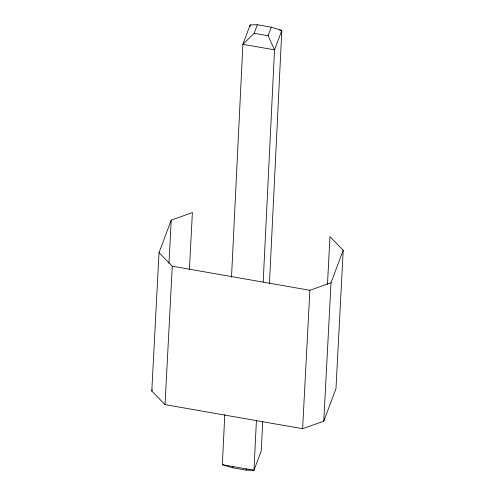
<?xml version="1.0" encoding="UTF-8"?>
<svg xmlns="http://www.w3.org/2000/svg" width="495" height="495" viewBox="0 0 495 495"><rect width="100%" height="100%" fill="white"/><g stroke="black" fill="none" stroke-linecap="round" stroke-linejoin="round"><path stroke-width="0.74" d="M262.703 421.523L261.267 450.84L253.985 470.25L246.058 470.139L232.755 467.806L222.342 464.706L224.792 414.569M231.499 277.262L242.884 44.309L250.167 24.892L257.363 24.75L271.279 27.188L281.81 30.436L269.447 283.449M250.093 26.439L250.167 24.892M256.398 420.88L253.985 470.25L222.342 464.706M263.185 282.032L274.527 49.847L281.81 30.436L279.551 30.04M327.473 284.377L329.973 236.697L343.214 250.26L335.963 388.686L323.767 421.177L302.612 428.713L165.027 404.619L151.786 391.062L159.037 252.636L171.233 220.145L192.388 212.603L189.406 269.515M168.974 263.21L171.233 220.145M165.027 404.619L172.279 266.199L159.037 252.636M302.612 428.713L309.87 290.293L331.025 282.75L343.214 250.26M323.767 421.177L331.025 282.75M271.279 27.188L268.08 35.727L274.527 49.847L242.884 44.309L254.158 33.289L257.363 24.75M151.786 391.062L152.324 389.614M232.755 467.806L233.263 466.445M246.058 470.139L246.572 468.777M254.158 33.289L268.08 35.727M172.279 266.199L309.87 290.293"/></g></svg>
